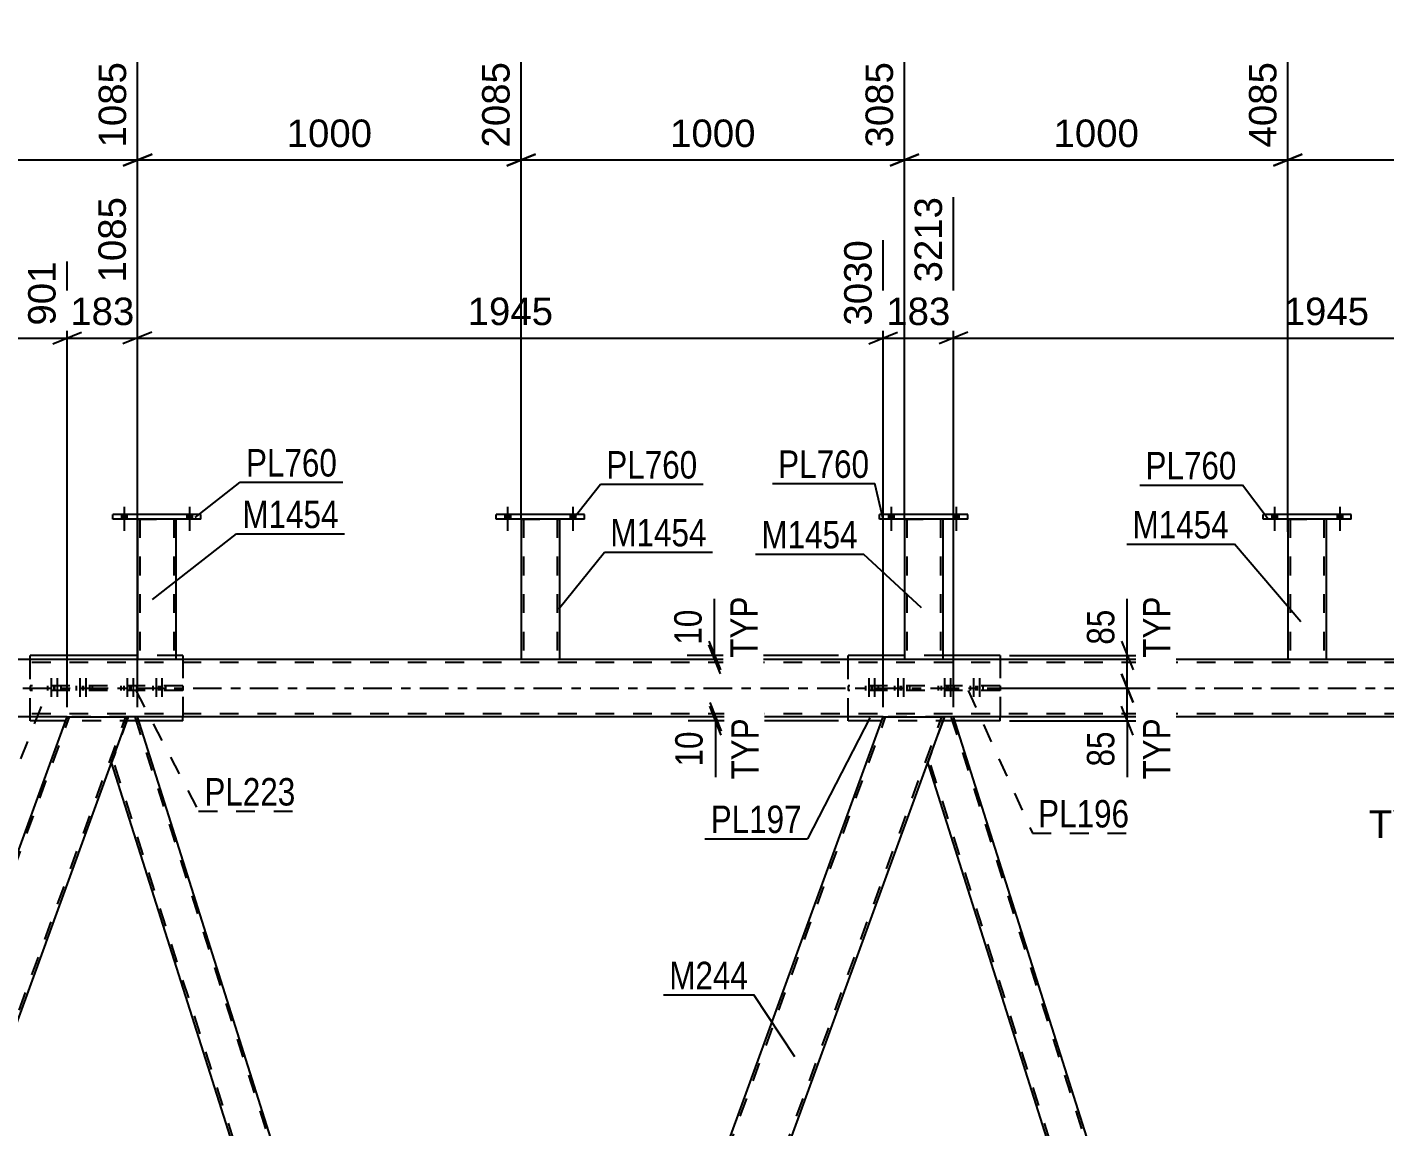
# Model space of a CAD drawing. Header units: millimetres. Extents: x -136 to 705, y -401 to 193.
# Drawn here: x -8.1 to 133.6, y -45.8 to 69 of the extents above; entities that cross this region are included whole.
import ezdxf

# ---------------------------------------------------------------- set-up
doc = ezdxf.new("R2010")
doc.units = ezdxf.units.MM
doc.linetypes.add('DXK_LINE_DOT2', pattern=[3.9198, 1.9599, -1.9599])
doc.linetypes.add('DXK_LINE_DOT3', pattern=[5.9187, 2.979, -0.9799, 0.9799, -0.9799])
doc.styles.add('Arial', font='ARIAL.TTF', dxfattribs={"height": 0.2})
doc.styles.add('Arial Narrow', font='ARIALN.TTF', dxfattribs={"height": 0.2})

# ---------------------------------------------------------------- blocks, each defined once
blk = doc.blocks.new('Bolt-318887035-2757 - 2597')
at = {"linetype": 'Continuous'}
for points in [[(121.79, 17.64), (122.35, 17.64), (122.35, 18.12), (121.79, 18.12)], [(121.79, 17.64), (122.35, 17.64), (122.35, 18.12), (121.79, 18.12)], [(128.59, 17.64), (129.15, 17.64), (129.15, 18.12), (128.59, 18.12)], [(128.59, 17.64), (129.15, 17.64), (129.15, 18.12), (128.59, 18.12)]]:
    blk.add_hatch(color=1, dxfattribs=at).paths.add_polyline_path(points)
at = {"color": 1, "linetype": 'Continuous'}
for p, q in [((122.07, 18.92), (122.07, 16.4)), ((122.07, 18.92), (122.07, 16.4)), ((128.87, 18.92), (128.87, 16.4)), ((128.87, 18.92), (128.87, 16.4)), ((121.79, 18.12), (121.79, 17.64)), ((121.79, 18.12), (121.79, 17.64)), ((122.35, 18.12), (122.35, 17.64)), ((122.35, 18.12), (122.35, 17.64)), ((128.59, 18.12), (128.59, 17.64)), ((128.59, 18.12), (128.59, 17.64)), ((129.15, 18.12), (129.15, 17.64)), ((129.15, 18.12), (129.15, 17.64))]:
    blk.add_line(p, q, dxfattribs=at)
blk = doc.blocks.new('Part-318887035-2876 - 2597')
at = {"color": 2, "linetype": 'Continuous'}
for p, q in [((77.59, 3), (77.59, 3.4)), ((83.47, 3.4), (77.59, 3.4)), ((93.44, 3.4), (87.47, 3.4)), ((93.44, 3.4), (93.44, 3)), ((77.59, -3.4), (77.59, -3)), ((81.1, -3.4), (77.59, -3.4)), ((93.44, -3.4), (88.7, -3.4)), ((93.44, -3.4), (93.44, -3))]:
    blk.add_line(p, q, dxfattribs=at)
at = {"color": 7, "linetype": 'DXK_LINE_DOT2'}
for p, q in [((77.59, -3), (77.59, 3)), ((87.47, 3.4), (83.47, 3.4)), ((93.44, 3), (93.44, -3)), ((88.7, -3.4), (81.1, -3.4))]:
    blk.add_line(p, q, dxfattribs=at)
blk = doc.blocks.new('Part-318887035-2619 - 2597')
at = {"color": 7, "linetype": 'DXK_LINE_DOT2'}
for p, q in [((2.49, -3), (0.76, -7.77)), ((3.44, -3), (2.49, -3)), ((3.19, -3), (39.53, -117.6)), ((37.23, -122), (0.89, -7.4)), ((37.93, -122), (39.67, -117.23)), ((36.98, -122), (37.93, -122))]:
    blk.add_line(p, q, dxfattribs=at)
at = {"color": 2, "linetype": 'Continuous'}
for p, q in [((39.67, -117.23), (3.44, -3)), ((36.98, -122), (0.76, -7.77))]:
    blk.add_line(p, q, dxfattribs=at)
blk = doc.blocks.new('Bolt-318887035-2758 - 2597')
at = {"color": 1, "linetype": 'DXK_LINE_DOT2'}
for p, q in [((79.39, 0.24), (79.39, -0.24)), ((79.75, 1.04), (79.75, -1.96)), ((79.99, 0.24), (79.99, -0.24)), ((80.11, 0.24), (80.11, -0.24)), ((80.35, 1.04), (80.35, -1.96)), ((80.71, 0.24), (80.71, -0.24)), ((82.41, 0.24), (82.41, -0.24)), ((82.77, 1.04), (82.77, -1.96)), ((83.01, 0.24), (83.01, -0.24)), ((83.13, 0.24), (83.13, -0.24)), ((83.37, 1.04), (83.37, -1.96)), ((83.73, 0.24), (83.73, -0.24))]:
    blk.add_line(p, q, dxfattribs=at)
blk = doc.blocks.new('Part-318887035-2634 - 2597')
at = {"color": 2, "linetype": 'Continuous'}
for p, q in [((37.93, -122), (81.24, -3)), ((44.32, -122), (87.63, -3)), ((81.24, -3), (87.63, -3)), ((44.28, -122), (37.93, -122)), ((44.32, -122), (44.28, -122))]:
    blk.add_line(p, q, dxfattribs=at)
at = {"color": 7, "linetype": 'DXK_LINE_DOT2'}
for p, q in [((38.19, -122), (81.5, -3)), ((44.06, -122), (87.37, -3))]:
    blk.add_line(p, q, dxfattribs=at)
blk = doc.blocks.new('Part-318887035-2644 - 2597')
at = {"color": 7, "linetype": 'DXK_LINE_DOT2'}
for p, q in [((93.44, 0.24), (77.59, 0.24)), ((77.59, 0.24), (77.59, -0.24)), ((84, 0.24), (84, -0.24)), ((87.03, -0.24), (87.03, 0.24)), ((93.44, 0.24), (93.44, -0.24)), ((93.44, -0.24), (77.59, -0.24))]:
    blk.add_line(p, q, dxfattribs=at)
blk = doc.blocks.new('Bolt-318887035-2661 - 2597')
at = {"linetype": 'Continuous'}
for points in [[(81.79, 17.64), (82.35, 17.64), (82.35, 18.12), (81.79, 18.12)], [(81.79, 17.64), (82.35, 17.64), (82.35, 18.12), (81.79, 18.12)], [(88.59, 17.64), (89.15, 17.64), (89.15, 18.12), (88.59, 18.12)], [(88.59, 17.64), (89.15, 17.64), (89.15, 18.12), (88.59, 18.12)]]:
    blk.add_hatch(color=1, dxfattribs=at).paths.add_polyline_path(points)
at = {"color": 1, "linetype": 'Continuous'}
for p, q in [((82.07, 18.92), (82.07, 16.4)), ((82.07, 18.92), (82.07, 16.4)), ((88.87, 18.92), (88.87, 16.4)), ((88.87, 18.92), (88.87, 16.4)), ((81.79, 18.12), (81.79, 17.64)), ((81.79, 18.12), (81.79, 17.64)), ((82.35, 18.12), (82.35, 17.64)), ((82.35, 18.12), (82.35, 17.64)), ((88.59, 18.12), (88.59, 17.64)), ((88.59, 18.12), (88.59, 17.64)), ((89.15, 18.12), (89.15, 17.64)), ((89.15, 18.12), (89.15, 17.64))]:
    blk.add_line(p, q, dxfattribs=at)
blk = doc.blocks.new('Part-318887035-2689 - 2597')
at = {"color": 2, "linetype": 'Continuous'}
for p, q in [((166.38, -3), (123.06, -122)), ((172.76, -3), (129.45, -122)), ((166.38, -3), (172.76, -3)), ((129.41, -122), (123.06, -122)), ((129.45, -122), (129.41, -122))]:
    blk.add_line(p, q, dxfattribs=at)
at = {"color": 7, "linetype": 'DXK_LINE_DOT2'}
for p, q in [((166.63, -3), (123.32, -122)), ((172.51, -3), (129.19, -122))]:
    blk.add_line(p, q, dxfattribs=at)
blk = doc.blocks.new('Bolt-318887035-2759 - 2597')
at = {"color": 1, "linetype": 'DXK_LINE_DOT2'}
for p, q in [((2.03, 0.24), (2.03, -0.24)), ((2.39, 1.04), (2.39, -1.96)), ((2.63, 0.24), (2.63, -0.24)), ((2.75, 0.24), (2.75, -0.24)), ((2.99, 1.04), (2.99, -1.96)), ((3.35, 0.24), (3.35, -0.24)), ((5.05, 0.24), (5.05, -0.24)), ((5.41, 1.04), (5.41, -1.96)), ((5.65, 0.24), (5.65, -0.24)), ((5.77, 0.24), (5.77, -0.24)), ((6.01, 1.04), (6.01, -1.96)), ((6.37, 0.24), (6.37, -0.24))]:
    blk.add_line(p, q, dxfattribs=at)
blk = doc.blocks.new('Part-318887035-2700 - 2597')
at = {"color": 2, "linetype": 'Continuous'}
for p, q in [((-7.74, 3), (-7.74, 3.4)), ((3.47, 3.4), (-7.74, 3.4)), ((8.17, 3.4), (7.47, 3.4)), ((8.17, 3.4), (8.17, 3)), ((-7.74, -3.4), (-7.74, -3)), ((-4.04, -3.4), (-7.74, -3.4)), ((8.17, -3.4), (3.57, -3.4)), ((8.17, -3.4), (8.17, -3))]:
    blk.add_line(p, q, dxfattribs=at)
at = {"color": 7, "linetype": 'DXK_LINE_DOT2'}
for p, q in [((-7.74, -3), (-7.74, 3)), ((7.47, 3.4), (3.47, 3.4)), ((8.17, 3), (8.17, -3)), ((3.57, -3.4), (-4.04, -3.4))]:
    blk.add_line(p, q, dxfattribs=at)
blk = doc.blocks.new('Part-318887035-2705 - 2597')
at = {"color": 7, "linetype": 'DXK_LINE_DOT2'}
for p, q in [((8.17, 0.24), (-7.74, 0.24)), ((-7.74, 0.24), (-7.74, -0.24)), ((-1.28, 0.24), (-1.28, -0.24)), ((1.76, -0.24), (1.76, 0.24)), ((8.17, 0.24), (8.17, -0.24)), ((8.17, -0.24), (-7.74, -0.24))]:
    blk.add_line(p, q, dxfattribs=at)
blk = doc.blocks.new('Part-318887035-2786 - 2597')
at = {"color": 2, "linetype": 'Continuous'}
for p, q in [((123.47, 17.64), (123.47, 3)), ((127.47, 17.64), (127.47, 3))]:
    blk.add_line(p, q, dxfattribs=at)
at = {"color": 7, "linetype": 'DXK_LINE_DOT2'}
for p, q in [((123.47, 17.64), (127.47, 17.64)), ((123.71, 17.64), (123.71, 3)), ((127.23, 17.64), (127.23, 3)), ((127.47, 3), (123.47, 3))]:
    blk.add_line(p, q, dxfattribs=at)
blk = doc.blocks.new('Bolt-318887035-2847 - 2597')
at = {"color": 1, "linetype": 'DXK_LINE_DOT2'}
for p, q in [((-5.92, 0.24), (-5.92, -0.24)), ((-5.56, 1.04), (-5.56, -1.96)), ((-5.27, 0.24), (-5.27, -0.24)), ((-5.2, 0.24), (-5.2, -0.24)), ((-4.91, 1.04), (-4.91, -1.96)), ((-4.55, 0.24), (-4.55, -0.24)), ((-2.93, 0.24), (-2.93, -0.24)), ((-2.57, 1.04), (-2.57, -1.96)), ((-2.28, 0.24), (-2.28, -0.24)), ((-2.21, 0.24), (-2.21, -0.24)), ((-1.92, 1.04), (-1.92, -1.96)), ((-1.56, 0.24), (-1.56, -0.24))]:
    blk.add_line(p, q, dxfattribs=at)
blk = doc.blocks.new('Part-318887035-3152 - 2597')
at = {"color": 2, "linetype": 'Continuous'}
for p, q in [((43.47, 17.64), (43.47, 3)), ((47.47, 17.64), (47.47, 3))]:
    blk.add_line(p, q, dxfattribs=at)
at = {"color": 7, "linetype": 'DXK_LINE_DOT2'}
for p, q in [((43.47, 17.64), (47.47, 17.64)), ((43.71, 17.64), (43.71, 3)), ((47.23, 17.64), (47.23, 3)), ((47.47, 3), (43.47, 3))]:
    blk.add_line(p, q, dxfattribs=at)
blk = doc.blocks.new('Bolt-318887035-2877 - 2597')
at = {"linetype": 'Continuous'}
for points in [[(1.79, 17.64), (2.35, 17.64), (2.35, 18.12), (1.79, 18.12)], [(1.79, 17.64), (2.35, 17.64), (2.35, 18.12), (1.79, 18.12)], [(8.59, 17.64), (9.15, 17.64), (9.15, 18.12), (8.59, 18.12)], [(8.59, 17.64), (9.15, 17.64), (9.15, 18.12), (8.59, 18.12)]]:
    blk.add_hatch(color=1, dxfattribs=at).paths.add_polyline_path(points)
at = {"color": 1, "linetype": 'Continuous'}
for p, q in [((2.07, 18.92), (2.07, 16.4)), ((2.07, 18.92), (2.07, 16.4)), ((8.87, 18.92), (8.87, 16.4)), ((8.87, 18.92), (8.87, 16.4)), ((1.79, 18.12), (1.79, 17.64)), ((1.79, 18.12), (1.79, 17.64)), ((2.35, 18.12), (2.35, 17.64)), ((2.35, 18.12), (2.35, 17.64)), ((8.59, 18.12), (8.59, 17.64)), ((8.59, 18.12), (8.59, 17.64)), ((9.15, 18.12), (9.15, 17.64)), ((9.15, 18.12), (9.15, 17.64))]:
    blk.add_line(p, q, dxfattribs=at)
blk = doc.blocks.new('Bolt-318887035-2878 - 2597')
at = {"color": 1, "linetype": 'DXK_LINE_DOT2'}
for p, q in [((87.3, 0.24), (87.3, -0.24)), ((87.66, 1.04), (87.66, -1.96)), ((87.9, 0.24), (87.9, -0.24)), ((88.02, 0.24), (88.02, -0.24)), ((88.26, 1.04), (88.26, -1.96)), ((88.62, 0.24), (88.62, -0.24)), ((90.32, 0.24), (90.32, -0.24)), ((90.68, 1.04), (90.68, -1.96)), ((90.92, 0.24), (90.92, -0.24)), ((91.04, 0.24), (91.04, -0.24)), ((91.28, 1.04), (91.28, -1.96)), ((91.64, 0.24), (91.64, -0.24))]:
    blk.add_line(p, q, dxfattribs=at)
blk = doc.blocks.new('Bolt-318887035-2879 - 2597')
at = {"linetype": 'Continuous'}
for points in [[(41.79, 17.64), (42.35, 17.64), (42.35, 18.12), (41.79, 18.12)], [(41.79, 17.64), (42.35, 17.64), (42.35, 18.12), (41.79, 18.12)], [(48.59, 17.64), (49.15, 17.64), (49.15, 18.12), (48.59, 18.12)], [(48.59, 17.64), (49.15, 17.64), (49.15, 18.12), (48.59, 18.12)]]:
    blk.add_hatch(color=1, dxfattribs=at).paths.add_polyline_path(points)
at = {"color": 1, "linetype": 'Continuous'}
for p, q in [((42.07, 18.92), (42.07, 16.4)), ((42.07, 18.92), (42.07, 16.4)), ((48.87, 18.92), (48.87, 16.4)), ((48.87, 18.92), (48.87, 16.4)), ((41.79, 18.12), (41.79, 17.64)), ((41.79, 18.12), (41.79, 17.64)), ((42.35, 18.12), (42.35, 17.64)), ((42.35, 18.12), (42.35, 17.64)), ((48.59, 18.12), (48.59, 17.64)), ((48.59, 18.12), (48.59, 17.64)), ((49.15, 18.12), (49.15, 17.64)), ((49.15, 18.12), (49.15, 17.64))]:
    blk.add_line(p, q, dxfattribs=at)
blk = doc.blocks.new('Part-318887035-3007 - 2597')
at = {"color": 2, "linetype": 'Continuous'}
for p, q in [((629.41, 3), (-35.94, 3)), ((-3.89, -3), (-35.94, -3)), ((81.24, -3), (2.49, -3)), ((166.38, -3), (87.63, -3))]:
    blk.add_line(p, q, dxfattribs=at)
at = {"color": 7, "linetype": 'DXK_LINE_DOT2'}
for p, q in [((629.41, 2.68), (-39.94, 2.68)), ((629.41, -2.68), (-39.94, -2.68)), ((2.49, -3), (-3.89, -3)), ((87.63, -3), (81.24, -3))]:
    blk.add_line(p, q, dxfattribs=at)
at = {"color": 7, "linetype": 'DXK_LINE_DOT3'}
blk.add_line((-49.94, 0), (629.41, 0), dxfattribs=at)
blk = doc.blocks.new('Part-318887035-3017 - 2597')
at = {"color": 2, "linetype": 'Continuous'}
for p, q in [((120.87, 17.64), (120.87, 18.12)), ((130.07, 18.12), (120.87, 18.12)), ((130.07, 17.64), (120.87, 17.64)), ((130.07, 17.64), (130.07, 18.12))]:
    blk.add_line(p, q, dxfattribs=at)
blk = doc.blocks.new('Part-318887035-3044 - 2597')
at = {"color": 2, "linetype": 'Continuous'}
for p, q in [((83.47, 17.64), (83.47, 3)), ((87.47, 17.64), (87.47, 3))]:
    blk.add_line(p, q, dxfattribs=at)
at = {"color": 7, "linetype": 'DXK_LINE_DOT2'}
for p, q in [((83.47, 17.64), (87.47, 17.64)), ((83.71, 17.64), (83.71, 3)), ((87.23, 17.64), (87.23, 3)), ((87.47, 3), (83.47, 3))]:
    blk.add_line(p, q, dxfattribs=at)
blk = doc.blocks.new('Part-318887035-3080 - 2597')
at = {"color": 7, "linetype": 'DXK_LINE_DOT2'}
for p, q in [((87.63, -3), (85.89, -7.77)), ((88.58, -3), (87.63, -3)), ((88.32, -3), (124.67, -117.6)), ((122.37, -122), (86.03, -7.4)), ((123.06, -122), (124.8, -117.23)), ((122.12, -122), (123.06, -122))]:
    blk.add_line(p, q, dxfattribs=at)
at = {"color": 2, "linetype": 'Continuous'}
for p, q in [((124.8, -117.23), (88.58, -3)), ((122.12, -122), (85.89, -7.77))]:
    blk.add_line(p, q, dxfattribs=at)
blk = doc.blocks.new('Part-318887035-3085 - 2597')
at = {"color": 2, "linetype": 'Continuous'}
for p, q in [((-47.2, -122), (-3.89, -3)), ((-40.82, -122), (2.49, -3)), ((-3.89, -3), (2.49, -3)), ((-46.69, -122), (-47.2, -122)), ((-46.69, -122), (-40.82, -122))]:
    blk.add_line(p, q, dxfattribs=at)
at = {"color": 7, "linetype": 'DXK_LINE_DOT2'}
for p, q in [((-46.95, -122), (-3.64, -3)), ((-41.07, -122), (2.24, -3)), ((-47.2, -122), (-47.17, -122)), ((-47.17, -122), (-47.05, -122))]:
    blk.add_line(p, q, dxfattribs=at)
blk = doc.blocks.new('Part-318887035-3157 - 2597')
at = {"color": 2, "linetype": 'Continuous'}
for p, q in [((40.87, 17.64), (40.87, 18.12)), ((50.07, 18.12), (40.87, 18.12)), ((50.07, 17.64), (40.87, 17.64)), ((50.07, 17.64), (50.07, 18.12))]:
    blk.add_line(p, q, dxfattribs=at)
blk = doc.blocks.new('Part-318887035-3186 - 2597')
at = {"color": 2, "linetype": 'Continuous'}
for p, q in [((3.47, 17.64), (3.47, 3)), ((7.47, 17.64), (7.47, 3))]:
    blk.add_line(p, q, dxfattribs=at)
at = {"color": 7, "linetype": 'DXK_LINE_DOT2'}
for p, q in [((3.47, 17.64), (7.47, 17.64)), ((3.71, 17.64), (3.71, 3)), ((7.23, 17.64), (7.23, 3)), ((7.47, 3), (3.47, 3))]:
    blk.add_line(p, q, dxfattribs=at)
blk = doc.blocks.new('Part-318887035-3191 - 2597')
at = {"color": 2, "linetype": 'Continuous'}
for p, q in [((0.87, 17.64), (0.87, 18.12)), ((10.07, 18.12), (0.87, 18.12)), ((10.07, 17.64), (0.87, 17.64)), ((10.07, 17.64), (10.07, 18.12))]:
    blk.add_line(p, q, dxfattribs=at)
blk = doc.blocks.new('Part-318887035-3223 - 2597')
at = {"color": 2, "linetype": 'Continuous'}
for p, q in [((80.87, 17.64), (80.87, 18.12)), ((90.07, 18.12), (80.87, 18.12)), ((90.07, 17.64), (80.87, 17.64)), ((90.07, 17.64), (90.07, 18.12))]:
    blk.add_line(p, q, dxfattribs=at)
blk = doc.blocks.new('StraightDimension-318887035-8858 - 2597')
at = {"color": 7, "linetype": 'Continuous'}
for p, q in [((106.71, 3.4), (106.71, 9.31)), ((106.71, 3.4), (106.71, 9.31)), ((106.11, 4.9), (107.31, 1.9)), ((94.44, 3.4), (109.11, 3.4)), ((106.71, 0), (106.71, 3.4)), ((107.31, -1.5), (106.11, 1.5)), ((94.44, 0), (109.11, 0))]:
    blk.add_line(p, q, dxfattribs=at)
at = {"color": 0, "linetype": 'Continuous'}
blk.add_wipeout([(111.81, 10.15), (107.61, 10.15), (107.61, 2.56), (111.81, 2.56)], dxfattribs=at)
at = {"color": 0}
blk.add_wipeout([(105.96, 8.79), (101.76, 8.79), (101.76, 3.93), (105.96, 3.93)], dxfattribs=at)
at = {"color": 3, "linetype": 'Continuous', "style": 'Arial Narrow'}
blk.add_text('TYP', height=2.863, rotation=90.0002, dxfattribs=at).set_placement((111.21, 3.16))
at = {"color": 3, "style": 'Arial Narrow'}
blk.add_text('85', height=2.863, rotation=90.0002, dxfattribs=at).set_placement((105.36, 4.53))
blk = doc.blocks.new('StraightDimension-318887035-8859 - 2597')
at = {"color": 7, "linetype": 'Continuous'}
for p, q in [((106.11, 1.5), (107.31, -1.5)), ((94.44, 0), (109.11, 0)), ((106.71, -3.4), (106.71, 0)), ((107.31, -4.9), (106.11, -1.9)), ((94.44, -3.4), (109.11, -3.4)), ((106.71, -3.4), (106.71, -9.3)), ((106.71, -3.4), (106.71, -9.3))]:
    blk.add_line(p, q, dxfattribs=at)
at = {"color": 0, "linetype": 'Continuous'}
blk.add_wipeout([(111.81, -2.55), (107.61, -2.55), (107.61, -10.14), (111.81, -10.14)], dxfattribs=at)
at = {"color": 0}
blk.add_wipeout([(105.96, -3.92), (101.76, -3.92), (101.76, -8.78), (105.96, -8.78)], dxfattribs=at)
at = {"color": 3, "linetype": 'Continuous', "style": 'Arial Narrow'}
blk.add_text('TYP', height=2.863, rotation=90.0002, dxfattribs=at).set_placement((111.21, -9.54))
at = {"color": 3, "style": 'Arial Narrow'}
blk.add_text('85', height=2.863, rotation=90.0002, dxfattribs=at).set_placement((105.36, -8.18))
blk = doc.blocks.new('StraightDimension-318887035-3860 - 2597')
at = {"color": 7, "linetype": 'Continuous'}
for p, q in [((-97.66, 16.62), (-98.86, 19.62)), ((-40.13, 18.12), (-101.11, 18.12)), ((-98.26, -128.4), (-98.26, 18.12)), ((-98.86, -126.9), (-97.66, -129.9)), ((27.72, -128.4), (-101.11, -128.4))]:
    blk.add_line(p, q, dxfattribs=at)
at = {"color": 0}
blk.add_wipeout([(-99.01, -50.88), (-103.21, -50.88), (-103.21, -59.4), (-99.01, -59.4)], dxfattribs=at)
at = {"color": 3, "style": 'Arial Narrow'}
blk.add_text('3663', height=2.863, rotation=90.0002, dxfattribs=at).set_placement((-99.61, -58.8))
blk = doc.blocks.new('StraightDimension-318887035-3455 - 2597')
at = {"color": 7, "linetype": 'Continuous'}
for p, q in [((-3.89, -2), (-3.89, 44.49)), ((-39.94, 3.99), (-39.94, 40.05)), ((-38.44, 37.12), (-41.44, 35.92)), ((-5.39, 35.92), (-2.39, 37.12)), ((-39.94, 36.52), (-3.89, 36.52))]:
    blk.add_line(p, q, dxfattribs=at)
at = {"color": 0}
blk.add_wipeout([(-17.98, 37.27), (-17.98, 41.47), (-25.85, 41.47), (-25.85, 37.27)], dxfattribs=at)
at = {"color": 3, "style": 'Arial'}
blk.add_text('901', height=2.865, dxfattribs=at).set_placement((-25.25, 37.87))
at = {"color": 0, "linetype": 'Continuous'}
for points in [[(-4.49, 45.09), (-8.69, 45.09), (-8.69, 37.22), (-4.49, 37.22)], [(-40.54, 40.65), (-44.74, 40.65), (-44.74, 37.22), (-40.54, 37.22)]]:
    blk.add_wipeout(points, dxfattribs=at)
at = {"color": 3, "linetype": 'Continuous', "style": 'Arial'}
for s, height, p in [('901', 2.865, (-5.09, 37.82)), ('0', 2.87, (-41.14, 37.82))]:
    blk.add_text(s, height=height, rotation=90.0002, dxfattribs=at).set_placement(p)
blk = doc.blocks.new('StraightDimension-318887035-3933 - 2597')
at = {"color": 7, "linetype": 'Continuous'}
for p, q in [((123.47, 16.31), (123.47, 65.3)), ((163.47, 15.44), (163.47, 65.3)), ((124.97, 55.7), (121.97, 54.5)), ((161.97, 54.5), (164.97, 55.7)), ((123.47, 55.1), (163.47, 55.1))]:
    blk.add_line(p, q, dxfattribs=at)
at = {"color": 0}
blk.add_wipeout([(148.52, 55.85), (148.52, 60.05), (138.42, 60.05), (138.42, 55.85)], dxfattribs=at)
at = {"color": 3, "style": 'Arial'}
blk.add_text('1000', height=2.865, dxfattribs=at).set_placement((139.02, 56.45))
at = {"color": 0, "linetype": 'Continuous'}
blk.add_wipeout([(162.87, 65.9), (158.67, 65.9), (158.67, 55.8), (162.87, 55.8)], dxfattribs=at)
at = {"color": 3, "linetype": 'Continuous', "style": 'Arial'}
blk.add_text('5085', height=2.865, rotation=90.0002, dxfattribs=at).set_placement((162.27, 56.4))
blk = doc.blocks.new('StraightDimension-318887035-4073 - 2597')
at = {"color": 7, "linetype": 'Continuous'}
for p, q in [((-36.53, 18.24), (-36.53, 68.95)), ((3.47, 17.62), (3.47, 65.3)), ((-35.03, 55.7), (-38.03, 54.5)), ((1.97, 54.5), (4.97, 55.7)), ((-36.53, 55.1), (3.47, 55.1))]:
    blk.add_line(p, q, dxfattribs=at)
at = {"color": 0}
blk.add_wipeout([(-11.48, 55.85), (-11.48, 60.05), (-21.58, 60.05), (-21.58, 55.85)], dxfattribs=at)
at = {"color": 3, "style": 'Arial'}
blk.add_text('1000', height=2.865, dxfattribs=at).set_placement((-20.98, 56.45))
at = {"color": 0, "linetype": 'Continuous'}
blk.add_wipeout([(2.87, 65.9), (-1.33, 65.9), (-1.33, 55.8), (2.87, 55.8)], dxfattribs=at)
at = {"color": 3, "linetype": 'Continuous', "style": 'Arial'}
blk.add_text('1085', height=2.865, rotation=90.0002, dxfattribs=at).set_placement((2.27, 56.4))
blk = doc.blocks.new('StraightDimension-318887035-3481 - 2597')
at = {"color": 7, "linetype": 'Continuous'}
for p, q in [((3.44, -2), (3.44, 51.22)), ((-3.89, -2), (-3.89, 44.49)), ((-5.39, 35.92), (-2.39, 37.12)), ((4.94, 37.12), (1.94, 35.92)), ((-3.89, 36.52), (3.44, 36.52))]:
    blk.add_line(p, q, dxfattribs=at)
at = {"color": 0}
blk.add_wipeout([(3.71, 37.27), (3.71, 41.47), (-4.16, 41.47), (-4.16, 37.27)], dxfattribs=at)
at = {"color": 3, "style": 'Arial'}
blk.add_text('183', height=2.865, dxfattribs=at).set_placement((-3.56, 37.87))
at = {"color": 0, "linetype": 'Continuous'}
blk.add_wipeout([(2.84, 51.82), (-1.36, 51.82), (-1.36, 41.72), (2.84, 41.72)], dxfattribs=at)
at = {"color": 3, "linetype": 'Continuous', "style": 'Arial'}
blk.add_text('1085', height=2.865, rotation=90.0002, dxfattribs=at).set_placement((2.24, 42.32))
blk = doc.blocks.new('StraightDimension-318887035-3559 - 2597')
at = {"color": 7, "linetype": 'Continuous'}
for p, q in [((88.58, -2), (88.58, 51.22)), ((166.38, -2), (166.38, 46.72)), ((90.08, 37.12), (87.08, 35.92)), ((164.88, 35.92), (167.88, 37.12)), ((88.58, 36.52), (166.38, 36.52))]:
    blk.add_line(p, q, dxfattribs=at)
at = {"color": 0}
blk.add_wipeout([(132.52, 37.27), (132.52, 41.47), (122.43, 41.47), (122.43, 37.27)], dxfattribs=at)
at = {"color": 3, "style": 'Arial'}
blk.add_text('1945', height=2.865, dxfattribs=at).set_placement((123.03, 37.87))
at = {"color": 0, "linetype": 'Continuous'}
blk.add_wipeout([(165.78, 47.32), (161.58, 47.32), (161.58, 37.22), (165.78, 37.22)], dxfattribs=at)
at = {"color": 3, "linetype": 'Continuous', "style": 'Arial'}
blk.add_text('5158', height=2.865, rotation=90.0002, dxfattribs=at).set_placement((165.18, 37.82))
blk = doc.blocks.new('StraightDimension-318887035-3507 - 2597')
at = {"color": 7, "linetype": 'Continuous'}
for p, q in [((3.44, -2), (3.44, 51.22)), ((81.24, -2), (81.24, 46.72)), ((4.94, 37.12), (1.94, 35.92)), ((79.74, 35.92), (82.74, 37.12)), ((3.44, 36.52), (81.24, 36.52))]:
    blk.add_line(p, q, dxfattribs=at)
at = {"color": 0}
blk.add_wipeout([(47.39, 37.27), (47.39, 41.47), (37.3, 41.47), (37.3, 37.27)], dxfattribs=at)
at = {"color": 3, "style": 'Arial'}
blk.add_text('1945', height=2.865, dxfattribs=at).set_placement((37.9, 37.87))
at = {"color": 0, "linetype": 'Continuous'}
blk.add_wipeout([(80.64, 47.32), (76.44, 47.32), (76.44, 37.22), (80.64, 37.22)], dxfattribs=at)
at = {"color": 3, "linetype": 'Continuous', "style": 'Arial'}
blk.add_text('3030', height=2.865, rotation=90.0002, dxfattribs=at).set_placement((80.04, 37.82))
blk = doc.blocks.new('StraightDimension-318887035-3533 - 2597')
at = {"color": 7, "linetype": 'Continuous'}
for p, q in [((88.58, -2), (88.58, 51.22)), ((81.24, -2), (81.24, 46.72)), ((79.74, 35.92), (82.74, 37.12)), ((90.08, 37.12), (87.08, 35.92)), ((81.24, 36.52), (88.58, 36.52))]:
    blk.add_line(p, q, dxfattribs=at)
at = {"color": 0}
blk.add_wipeout([(88.85, 37.27), (88.85, 41.47), (80.97, 41.47), (80.97, 37.27)], dxfattribs=at)
at = {"color": 3, "style": 'Arial'}
blk.add_text('183', height=2.865, dxfattribs=at).set_placement((81.57, 37.87))
at = {"color": 0, "linetype": 'Continuous'}
blk.add_wipeout([(87.98, 51.82), (83.78, 51.82), (83.78, 41.72), (87.98, 41.72)], dxfattribs=at)
at = {"color": 3, "linetype": 'Continuous', "style": 'Arial'}
blk.add_text('3213', height=2.865, rotation=90.0002, dxfattribs=at).set_placement((87.38, 42.32))
blk = doc.blocks.new('StraightDimension-318887035-8822 - 2597')
at = {"color": 7, "linetype": 'Continuous'}
for p, q in [((63.16, -1.5), (64.36, -4.5)), ((64.36, -4.9), (63.16, -1.9)), ((76.59, -3), (60.91, -3)), ((76.59, -3.4), (60.91, -3.4)), ((63.76, -3.4), (63.76, -3)), ((63.76, -3.4), (63.76, -9.3)), ((63.76, -3.4), (63.76, -9.3))]:
    blk.add_line(p, q, dxfattribs=at)
at = {"color": 0, "linetype": 'Continuous'}
blk.add_wipeout([(68.86, -2.55), (64.66, -2.55), (64.66, -10.14), (68.86, -10.14)], dxfattribs=at)
at = {"color": 0}
blk.add_wipeout([(63.01, -3.92), (58.81, -3.92), (58.81, -8.78), (63.01, -8.78)], dxfattribs=at)
at = {"color": 3, "linetype": 'Continuous', "style": 'Arial Narrow'}
blk.add_text('TYP', height=2.863, rotation=90.0002, dxfattribs=at).set_placement((68.26, -9.54))
at = {"color": 3, "style": 'Arial Narrow'}
blk.add_text('10', height=2.863, rotation=90.0002, dxfattribs=at).set_placement((62.41, -8.18))
blk = doc.blocks.new('StraightDimension-318887035-3903 - 2597')
at = {"color": 7, "linetype": 'Continuous'}
for p, q in [((3.47, 17.62), (3.47, 65.3)), ((43.47, 17.62), (43.47, 65.3)), ((4.97, 55.7), (1.97, 54.5)), ((41.97, 54.5), (44.97, 55.7)), ((3.47, 55.1), (43.47, 55.1))]:
    blk.add_line(p, q, dxfattribs=at)
at = {"color": 0}
blk.add_wipeout([(28.52, 55.85), (28.52, 60.05), (18.42, 60.05), (18.42, 55.85)], dxfattribs=at)
at = {"color": 3, "style": 'Arial'}
blk.add_text('1000', height=2.865, dxfattribs=at).set_placement((19.02, 56.45))
at = {"color": 0, "linetype": 'Continuous'}
blk.add_wipeout([(42.87, 65.9), (38.67, 65.9), (38.67, 55.8), (42.87, 55.8)], dxfattribs=at)
at = {"color": 3, "linetype": 'Continuous', "style": 'Arial'}
blk.add_text('2085', height=2.865, rotation=90.0002, dxfattribs=at).set_placement((42.27, 56.4))
blk = doc.blocks.new('StraightDimension-318887035-3913 - 2597')
at = {"color": 7, "linetype": 'Continuous'}
for p, q in [((43.47, 17.62), (43.47, 65.3)), ((83.47, 17.62), (83.47, 65.3)), ((44.97, 55.7), (41.97, 54.5)), ((81.97, 54.5), (84.97, 55.7)), ((43.47, 55.1), (83.47, 55.1))]:
    blk.add_line(p, q, dxfattribs=at)
at = {"color": 0}
blk.add_wipeout([(68.52, 55.85), (68.52, 60.05), (58.42, 60.05), (58.42, 55.85)], dxfattribs=at)
at = {"color": 3, "style": 'Arial'}
blk.add_text('1000', height=2.865, dxfattribs=at).set_placement((59.02, 56.45))
at = {"color": 0, "linetype": 'Continuous'}
blk.add_wipeout([(82.87, 65.9), (78.67, 65.9), (78.67, 55.8), (82.87, 55.8)], dxfattribs=at)
at = {"color": 3, "linetype": 'Continuous', "style": 'Arial'}
blk.add_text('3085', height=2.865, rotation=90.0002, dxfattribs=at).set_placement((82.27, 56.4))
blk = doc.blocks.new('StraightDimension-318887035-3923 - 2597')
at = {"color": 7, "linetype": 'Continuous'}
for p, q in [((83.47, 17.62), (83.47, 65.3)), ((123.47, 16.31), (123.47, 65.3)), ((84.97, 55.7), (81.97, 54.5)), ((121.97, 54.5), (124.97, 55.7)), ((83.47, 55.1), (123.47, 55.1))]:
    blk.add_line(p, q, dxfattribs=at)
at = {"color": 0}
blk.add_wipeout([(108.52, 55.85), (108.52, 60.05), (98.42, 60.05), (98.42, 55.85)], dxfattribs=at)
at = {"color": 3, "style": 'Arial'}
blk.add_text('1000', height=2.865, dxfattribs=at).set_placement((99.02, 56.45))
at = {"color": 0, "linetype": 'Continuous'}
blk.add_wipeout([(122.87, 65.9), (118.67, 65.9), (118.67, 55.8), (122.87, 55.8)], dxfattribs=at)
at = {"color": 3, "linetype": 'Continuous', "style": 'Arial'}
blk.add_text('4085', height=2.865, rotation=90.0002, dxfattribs=at).set_placement((122.27, 56.4))
blk = doc.blocks.new('StraightDimension-318887035-8840 - 2597')
at = {"color": 7, "linetype": 'Continuous'}
for p, q in [((63.66, 3.4), (63.66, 9.31)), ((63.66, 3.4), (63.66, 9.31)), ((63.06, 4.9), (64.26, 1.9)), ((64.26, 1.5), (63.06, 4.5)), ((76.59, 3.4), (60.81, 3.4)), ((76.59, 3), (60.81, 3)), ((63.66, 3), (63.66, 3.4))]:
    blk.add_line(p, q, dxfattribs=at)
at = {"color": 0, "linetype": 'Continuous'}
blk.add_wipeout([(68.76, 10.15), (64.56, 10.15), (64.56, 2.56), (68.76, 2.56)], dxfattribs=at)
at = {"color": 0}
blk.add_wipeout([(62.91, 8.79), (58.71, 8.79), (58.71, 3.93), (62.91, 3.93)], dxfattribs=at)
at = {"color": 3, "linetype": 'Continuous', "style": 'Arial Narrow'}
blk.add_text('TYP', height=2.863, rotation=90.0002, dxfattribs=at).set_placement((68.16, 3.16))
at = {"color": 3, "style": 'Arial Narrow'}
blk.add_text('10', height=2.863, rotation=90.0002, dxfattribs=at).set_placement((62.31, 4.53))
blk = doc.blocks.new('Mark-318887035-2630 - 2597')
at = {"color": 0}
blk.add_wipeout([(67.15, -31.41), (67.15, -28.41), (58.93, -28.41), (58.93, -31.41)], dxfattribs=at)
blk.add_wipeout([(67.15, -31.41), (67.15, -28.41), (58.93, -28.41), (58.93, -31.41)], dxfattribs=at)
at = {"color": 30, "linetype": 'Continuous'}
for p in [(58.33, -32.01), (72.04, -38.48)]:
    blk.add_line(p, (67.75, -32.01), dxfattribs=at)
at = {"color": 3, "style": 'Arial Narrow'}
blk.add_text('M244', height=2.863, dxfattribs=at).set_placement((58.93, -31.41))
blk = doc.blocks.new('Mark-318887035-2640 - 2597')
at = {"color": 0}
blk.add_wipeout([(106.91, -14.54), (106.91, -11.54), (97.41, -11.54), (97.41, -14.54)], dxfattribs=at)
blk.add_wipeout([(106.91, -14.54), (106.91, -11.54), (97.41, -11.54), (97.41, -14.54)], dxfattribs=at)
at = {"color": 30, "linetype": 'DXK_LINE_DOT2'}
for p, q in [((90.11, -0.24), (96.81, -15.14)), ((96.81, -15.14), (107.51, -15.14))]:
    blk.add_line(p, q, dxfattribs=at)
at = {"color": 3, "style": 'Arial Narrow'}
blk.add_text('PL196', height=2.863, dxfattribs=at).set_placement((97.41, -14.54))
blk = doc.blocks.new('Mark-318887035-2872 - 2597')
at = {"color": 0}
blk.add_wipeout([(72.75, -15.12), (72.75, -12.12), (63.25, -12.12), (63.25, -15.12)], dxfattribs=at)
blk.add_wipeout([(72.75, -15.12), (72.75, -12.12), (63.25, -12.12), (63.25, -15.12)], dxfattribs=at)
at = {"color": 30, "linetype": 'Continuous'}
for p in [(79.84, -3.1), (62.65, -15.72)]:
    blk.add_line(p, (73.35, -15.72), dxfattribs=at)
at = {"color": 3, "style": 'Arial Narrow'}
blk.add_text('PL197', height=2.863, dxfattribs=at).set_placement((63.25, -15.12))
blk = doc.blocks.new('Mark-318887035-2696 - 2597')
at = {"color": 0}
blk.add_wipeout([(-10.03, -8.55), (-10.03, -5.55), (-19.54, -5.55), (-19.54, -8.55)], dxfattribs=at)
blk.add_wipeout([(-10.03, -8.55), (-10.03, -5.55), (-19.54, -5.55), (-19.54, -8.55)], dxfattribs=at)
at = {"color": 30, "linetype": 'DXK_LINE_DOT2'}
for p in [(-6.6, -1.92), (-20.14, -9.15)]:
    blk.add_line(p, (-9.43, -9.15), dxfattribs=at)
at = {"color": 3, "style": 'Arial Narrow'}
blk.add_text('PL201', height=2.863, dxfattribs=at).set_placement((-19.54, -8.55))
blk = doc.blocks.new('Mark-318887035-2701 - 2597')
at = {"color": 0}
blk.add_wipeout([(19.94, -12.25), (19.94, -9.25), (10.43, -9.25), (10.43, -12.25)], dxfattribs=at)
blk.add_wipeout([(19.94, -12.25), (19.94, -9.25), (10.43, -9.25), (10.43, -12.25)], dxfattribs=at)
at = {"color": 30, "linetype": 'DXK_LINE_DOT2'}
for p, q in [((3.27, -0.24), (9.83, -12.85)), ((9.83, -12.85), (20.54, -12.85))]:
    blk.add_line(p, q, dxfattribs=at)
at = {"color": 3, "style": 'Arial Narrow'}
blk.add_text('PL223', height=2.863, dxfattribs=at).set_placement((10.43, -12.25))
blk = doc.blocks.new('Mark-318887035-2782 - 2597')
at = {"color": 0}
blk.add_wipeout([(117.31, 15.61), (117.31, 18.61), (107.26, 18.61), (107.26, 15.61)], dxfattribs=at)
blk.add_wipeout([(117.31, 15.61), (117.31, 18.61), (107.26, 18.61), (107.26, 15.61)], dxfattribs=at)
at = {"color": 30, "linetype": 'Continuous'}
for p in [(106.66, 15.01), (124.8, 6.9)]:
    blk.add_line(p, (117.91, 15.01), dxfattribs=at)
at = {"color": 3, "style": 'Arial Narrow'}
blk.add_text('M1454', height=2.863, dxfattribs=at).set_placement((107.26, 15.61))
blk = doc.blocks.new('Mark-318887035-3013 - 2597')
at = {"color": 0}
blk.add_wipeout([(118.12, 21.78), (118.12, 24.78), (108.61, 24.78), (108.61, 21.78)], dxfattribs=at)
blk.add_wipeout([(118.12, 21.78), (118.12, 24.78), (108.61, 24.78), (108.61, 21.78)], dxfattribs=at)
at = {"color": 30, "linetype": 'Continuous'}
for p in [(108.01, 21.18), (121.4, 17.64)]:
    blk.add_line(p, (118.72, 21.18), dxfattribs=at)
at = {"color": 3, "style": 'Arial Narrow'}
blk.add_text('PL760', height=2.863, dxfattribs=at).set_placement((108.61, 21.78))
blk = doc.blocks.new('Mark-318887035-3040 - 2597')
at = {"color": 0}
blk.add_wipeout([(78.6, 14.57), (78.6, 17.57), (68.54, 17.57), (68.54, 14.57)], dxfattribs=at)
blk.add_wipeout([(78.6, 14.57), (78.6, 17.57), (68.54, 17.57), (68.54, 14.57)], dxfattribs=at)
at = {"color": 30, "linetype": 'Continuous'}
for p in [(67.94, 13.97), (85.25, 8.38)]:
    blk.add_line(p, (79.2, 13.97), dxfattribs=at)
at = {"color": 3, "style": 'Arial Narrow'}
blk.add_text('M1454', height=2.863, dxfattribs=at).set_placement((68.54, 14.57))
blk = doc.blocks.new('Mark-318887035-3148 - 2597')
at = {"color": 0}
blk.add_wipeout([(62.83, 14.79), (62.83, 17.79), (52.78, 17.79), (52.78, 14.79)], dxfattribs=at)
blk.add_wipeout([(62.83, 14.79), (62.83, 17.79), (52.78, 17.79), (52.78, 14.79)], dxfattribs=at)
at = {"color": 30, "linetype": 'Continuous'}
for p, q in [((47.36, 8.24), (52.18, 14.19)), ((52.18, 14.19), (63.43, 14.19))]:
    blk.add_line(p, q, dxfattribs=at)
at = {"color": 3, "style": 'Arial Narrow'}
blk.add_text('M1454', height=2.863, dxfattribs=at).set_placement((52.78, 14.79))
blk = doc.blocks.new('Mark-318887035-3153 - 2597')
at = {"color": 0}
blk.add_wipeout([(61.86, 21.86), (61.86, 24.86), (52.36, 24.86), (52.36, 21.86)], dxfattribs=at)
blk.add_wipeout([(61.86, 21.86), (61.86, 24.86), (52.36, 24.86), (52.36, 21.86)], dxfattribs=at)
at = {"color": 30, "linetype": 'Continuous'}
for p, q in [((48.86, 17.64), (51.76, 21.26)), ((51.76, 21.26), (62.46, 21.26))]:
    blk.add_line(p, q, dxfattribs=at)
at = {"color": 3, "style": 'Arial Narrow'}
blk.add_text('PL760', height=2.863, dxfattribs=at).set_placement((52.36, 21.86))
blk = doc.blocks.new('Mark-318887035-3182 - 2597')
at = {"color": 0}
blk.add_wipeout([(24.44, 16.69), (24.44, 19.69), (14.39, 19.69), (14.39, 16.69)], dxfattribs=at)
blk.add_wipeout([(24.44, 16.69), (24.44, 19.69), (14.39, 19.69), (14.39, 16.69)], dxfattribs=at)
at = {"color": 30, "linetype": 'Continuous'}
for p, q in [((5.03, 9.23), (13.79, 16.09)), ((13.79, 16.09), (25.04, 16.09))]:
    blk.add_line(p, q, dxfattribs=at)
at = {"color": 3, "style": 'Arial Narrow'}
blk.add_text('M1454', height=2.863, dxfattribs=at).set_placement((14.39, 16.69))
blk = doc.blocks.new('Mark-318887035-3187 - 2597')
at = {"color": 0}
blk.add_wipeout([(24.28, 22.07), (24.28, 25.07), (14.77, 25.07), (14.77, 22.07)], dxfattribs=at)
blk.add_wipeout([(24.28, 22.07), (24.28, 25.07), (14.77, 25.07), (14.77, 22.07)], dxfattribs=at)
at = {"color": 30, "linetype": 'Continuous'}
for p, q in [((9.46, 17.81), (14.17, 21.47)), ((14.17, 21.47), (24.88, 21.47))]:
    blk.add_line(p, q, dxfattribs=at)
at = {"color": 3, "style": 'Arial Narrow'}
blk.add_text('PL760', height=2.863, dxfattribs=at).set_placement((14.77, 22.07))
blk = doc.blocks.new('Mark-318887035-3219 - 2597')
at = {"color": 0}
blk.add_wipeout([(79.79, 21.93), (79.79, 24.93), (70.29, 24.93), (70.29, 21.93)], dxfattribs=at)
blk.add_wipeout([(79.79, 21.93), (79.79, 24.93), (70.29, 24.93), (70.29, 21.93)], dxfattribs=at)
at = {"color": 30, "linetype": 'Continuous'}
for p in [(69.69, 21.33), (81.24, 17.64)]:
    blk.add_line(p, (80.39, 21.33), dxfattribs=at)
at = {"color": 3, "style": 'Arial Narrow'}
blk.add_text('PL760', height=2.863, dxfattribs=at).set_placement((70.29, 21.93))
blk = doc.blocks.new('WeldMark-318887035-4651 - 2597')
at = {"linetype": 'Continuous'}
blk.add_hatch(color=30, dxfattribs=at).paths.add_polyline_path([(163.83, -4.75), (166.38, -3), (164.95, -5.74)])
at = {"color": 30, "linetype": 'Continuous'}
blk.add_line((166.38, -3), (156, -14.73), dxfattribs=at)
at = {"color": 3, "linetype": 'Continuous'}
for q in [(139.29, -10.44), (139.29, -19.01)]:
    blk.add_line((143.57, -14.73), q, dxfattribs=at)
for start, end in [(90, 270), (270, 90)]:
    blk.add_arc((156, -14.73), 1.5, start, end, dxfattribs=at)
at = {"color": 0}
blk.add_wipeout([(148.1, -18.83), (148.1, -15.43), (145.47, -15.43), (145.47, -18.83)], dxfattribs=at)
at = {"color": 30, "linetype": 'Continuous'}
blk.add_line((143.57, -14.73), (156, -14.73), dxfattribs=at)
at = {"color": 3, "linetype": 'Continuous'}
for p, q in [((148.75, -14.73), (153.04, -14.73)), ((153.04, -14.73), (148.75, -19.01)), ((148.75, -19.01), (148.75, -14.73))]:
    blk.add_line(p, q, dxfattribs=at)
at = {"color": 3, "style": 'Arial'}
blk.add_text('6', height=2.87, dxfattribs=at).set_placement((145.67, -18.63))
at = {"color": 0, "linetype": 'Continuous'}
blk.add_wipeout([(139.67, -15.63), (139.67, -12.63), (131.9, -12.63), (131.9, -15.63)], dxfattribs=at)
blk.add_wipeout([(139.67, -15.63), (139.67, -12.63), (131.9, -12.63), (131.9, -15.63)], dxfattribs=at)
at = {"color": 3, "linetype": 'Continuous', "style": 'Arial'}
blk.add_text('TYP', height=2.865, dxfattribs=at).set_placement((131.9, -15.63))

msp = doc.modelspace()

# ---------------------------------------------------------------- block references
for name in ['Bolt-318887035-2877 - 2597', 'Bolt-318887035-2879 - 2597', 'Bolt-318887035-2661 - 2597', 'Bolt-318887035-2757 - 2597', 'Part-318887035-3191 - 2597', 'Part-318887035-3186 - 2597', 'Part-318887035-3157 - 2597', 'Part-318887035-3152 - 2597', 'Part-318887035-3223 - 2597', 'Part-318887035-3044 - 2597', 'Part-318887035-3017 - 2597', 'Part-318887035-2786 - 2597', 'Part-318887035-3007 - 2597', 'Part-318887035-2700 - 2597', 'Part-318887035-2876 - 2597', 'Part-318887035-2705 - 2597', 'Bolt-318887035-2847 - 2597', 'Bolt-318887035-2759 - 2597', 'Part-318887035-2644 - 2597', 'Bolt-318887035-2758 - 2597', 'Bolt-318887035-2878 - 2597', 'Part-318887035-3085 - 2597', 'Part-318887035-2619 - 2597', 'Part-318887035-2634 - 2597', 'Part-318887035-3080 - 2597', 'Part-318887035-2689 - 2597']:
    msp.add_blockref(name, (0, 0))

# ---------------------------------------------------------------- next in the draw order: block references
for name in ['StraightDimension-318887035-3933 - 2597', 'StraightDimension-318887035-3860 - 2597', 'StraightDimension-318887035-8858 - 2597', 'WeldMark-318887035-4651 - 2597', 'Mark-318887035-2630 - 2597']:
    msp.add_blockref(name, (0, 0))

# ---------------------------------------------------------------- next in the draw order: block references
for name in ['StraightDimension-318887035-3455 - 2597', 'StraightDimension-318887035-8859 - 2597']:
    msp.add_blockref(name, (0, 0))

# ---------------------------------------------------------------- next in the draw order: block references
for name in ['StraightDimension-318887035-4073 - 2597', 'StraightDimension-318887035-3559 - 2597', 'Mark-318887035-2696 - 2597']:
    msp.add_blockref(name, (0, 0))

# ---------------------------------------------------------------- next in the draw order: block references
msp.add_blockref('StraightDimension-318887035-3481 - 2597', (0, 0))

# ---------------------------------------------------------------- next in the draw order: block references
msp.add_blockref('StraightDimension-318887035-3507 - 2597', (0, 0))

# ---------------------------------------------------------------- next in the draw order: block references
for name in ['StraightDimension-318887035-3903 - 2597', 'StraightDimension-318887035-3533 - 2597', 'StraightDimension-318887035-8840 - 2597', 'Mark-318887035-2701 - 2597', 'StraightDimension-318887035-8822 - 2597']:
    msp.add_blockref(name, (0, 0))

# ---------------------------------------------------------------- next in the draw order: block references
for name in ['StraightDimension-318887035-3913 - 2597', 'Mark-318887035-3182 - 2597', 'Mark-318887035-2640 - 2597', 'Mark-318887035-2872 - 2597']:
    msp.add_blockref(name, (0, 0))

# ---------------------------------------------------------------- next in the draw order: block references
for name in ['StraightDimension-318887035-3923 - 2597', 'Mark-318887035-3187 - 2597', 'Mark-318887035-3148 - 2597']:
    msp.add_blockref(name, (0, 0))

# ---------------------------------------------------------------- next in the draw order: block references
for name in ['Mark-318887035-3153 - 2597', 'Mark-318887035-2782 - 2597', 'Mark-318887035-3040 - 2597']:
    msp.add_blockref(name, (0, 0))

# ---------------------------------------------------------------- next in the draw order: block references
for name in ['Mark-318887035-3219 - 2597', 'Mark-318887035-3013 - 2597']:
    msp.add_blockref(name, (0, 0))

doc.saveas('drawing.dxf')
